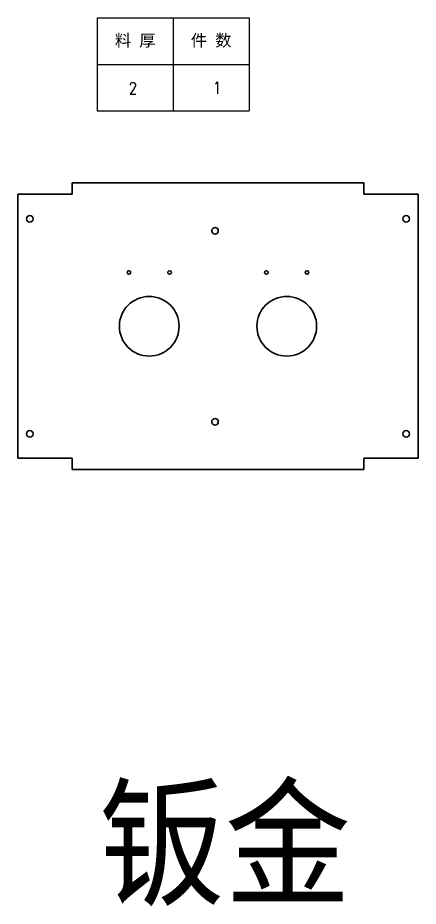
# Model space of a CAD drawing. Header units: millimetres. Extents: x -13336 to 61423, y -27528 to -3175.
# Drawn here: x -11366 to -11031, y -5824 to -5080 of the extents above; entities that cross this region are included whole.
import ezdxf
from ezdxf.enums import TextEntityAlignment as Align

# ---------------------------------------------------------------- set-up
doc = ezdxf.new("R2010")
doc.units = ezdxf.units.MM
doc.layers.add('DIM', color=2, linetype='Continuous')
doc.styles.add('CHINA', font='', dxfattribs={"width": 0.9})
doc.styles.add('DIM', font='txt.shx', dxfattribs={"width": 0.8, "bigfont": 'bigfont.shx'})
doc.styles.get("Standard").update_dxf_attribs({"font": 'txt', "bigfont": 'gbcbig.shx'})
doc.styles.get('CHINA').set_extended_font_data('SimSun')

# ---------------------------------------------------------------- blocks, each defined once
blk = doc.blocks.new('*T283')
at = {"color": 0, "linetype": 'ByBlock', "lineweight": -2, "transparency": 16777216}
for p, q in [((0, 0), (127, 0)), ((0, 0), (0, -78)), ((63.5, 0), (63.5, -78)), ((127, 0), (127, -78)), ((0, -39), (127, -39)), ((0, -78), (127, -78))]:
    blk.add_line(p, q, dxfattribs=at)
at = {"color": 0, "transparency": 16777216, "char_height": 10, "width": 60.5, "attachment_point": 5}
for s, insert in [('{\\fSimSun|b0|i0|c134|p2;料 厚}', (31.75, -19.5)), ('{\\fSimSun|b0|i0|c134|p2;件 数}', (95.25, -19.5))]:
    blk.add_mtext(s, dxfattribs=dict(at, insert=insert))
blk = doc.blocks.new('拆图参数')
blk.add_blockref('*T283', (-63.5, 78))
at = {"style": 'DIM', "width": 0.8}
blk.add_attdef('6', text='', height=10, dxfattribs=at).set_placement((-37.13, 18.91), align=Align.MIDDLE_LEFT)
blk.add_attdef('1', text='', height=10, dxfattribs=at).set_placement((36.65, 19.27), align=Align.MIDDLE_CENTER)

msp = doc.modelspace()

# ---------------------------------------------------------------- linework, layer by layer
at = {"color": 171, "lineweight": 35}
for p, q in [((-11320.453, -5218.106), (-11076.453, -5218.106)), ((-11320.453, -5225.106), (-11320.453, -5218.106)), ((-11076.453, -5225.106), (-11076.453, -5218.106)), ((-11365.953, -5227.606), (-11365.953, -5448.606)), ((-11322.953, -5227.606), (-11365.953, -5227.606)), ((-11322.953, -5227.606), (-11320.453, -5227.606)), ((-11320.453, -5225.106), (-11320.453, -5227.606)), ((-11076.453, -5225.106), (-11076.453, -5227.606)), ((-11076.453, -5227.606), (-11073.953, -5227.606)), ((-11073.953, -5227.606), (-11030.953, -5227.606)), ((-11030.953, -5227.606), (-11030.953, -5448.606)), ((-11322.953, -5448.606), (-11365.953, -5448.606)), ((-11322.953, -5448.606), (-11320.453, -5448.606)), ((-11320.453, -5448.606), (-11320.453, -5451.106)), ((-11320.453, -5451.106), (-11320.453, -5458.106)), ((-11076.453, -5448.606), (-11073.953, -5448.606)), ((-11076.453, -5448.606), (-11076.453, -5451.106)), ((-11076.453, -5451.106), (-11076.453, -5458.106)), ((-11073.953, -5448.606), (-11030.953, -5448.606)), ((-11320.453, -5458.106), (-11076.453, -5458.106))]:
    msp.add_line(p, q, dxfattribs=at)
for centre, radius in [((-11355.953, -5248.106), 2.75), ((-11040.953, -5248.106), 2.75), ((-11200.953, -5258.106), 2.75), ((-11272.953, -5293.106), 1.5), ((-11238.953, -5293.106), 1.5), ((-11157.953, -5293.106), 1.5), ((-11123.953, -5293.106), 1.5), ((-11255.953, -5338.106), 25), ((-11140.953, -5338.106), 25), ((-11200.953, -5418.106), 2.75), ((-11355.953, -5428.106), 2.75), ((-11040.953, -5428.106), 2.75)]:
    msp.add_circle(centre, radius, dxfattribs=at)

# ---------------------------------------------------------------- block references
msp.add_blockref('拆图参数', (-11235.927, -5157.787)).add_auto_attribs({'1': '1', '6': '2'})

# ---------------------------------------------------------------- texts
at = {"layer": 'DIM', "insert": (-11298.134, -5727.936), "char_height": 85.8805, "width": 3103.01985, "attachment_point": 1, "style": 'CHINA'}
msp.add_mtext('钣金^I^I', dxfattribs=at)

doc.saveas('drawing.dxf')
